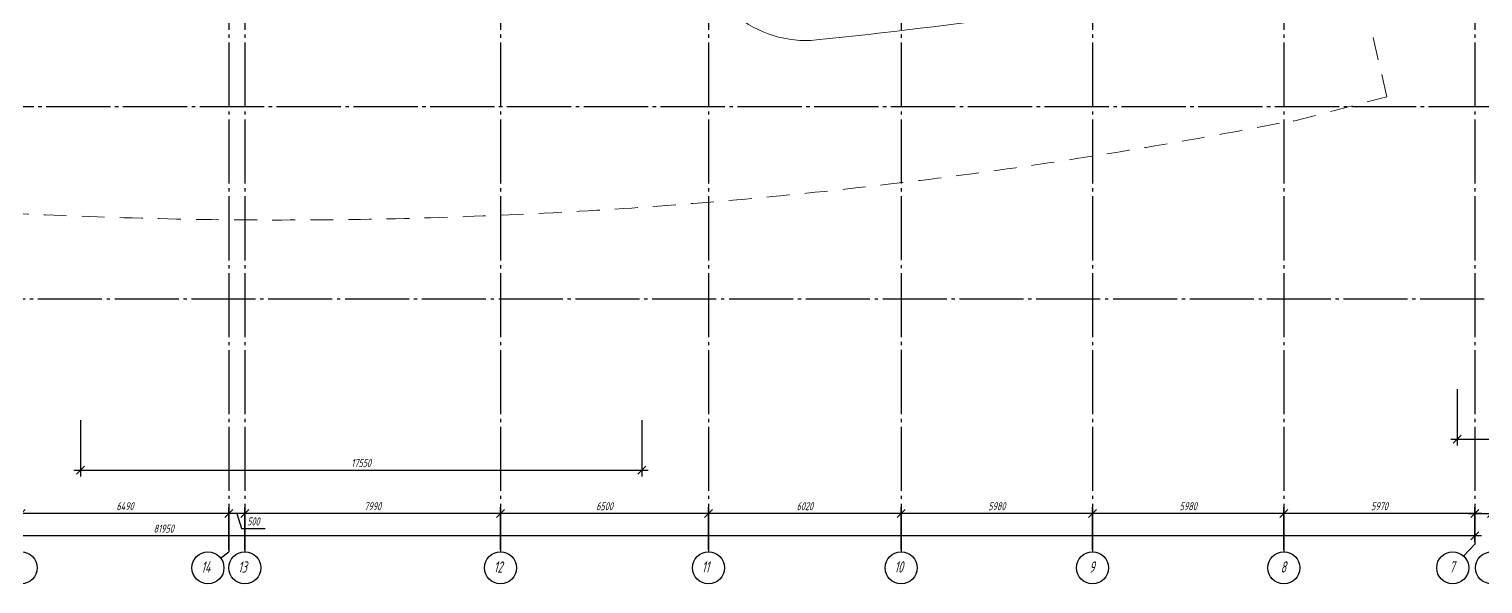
# Model space of a CAD drawing. Header units: millimetres. Extents: x 318 to 194121, y -24907 to 87574.
# Drawn here: x 28544 to 32314, y -7627 to -6189 of the extents above; entities that cross this region are included whole.
import ezdxf

# ---------------------------------------------------------------- set-up
doc = ezdxf.new("R2010")
doc.units = ezdxf.units.MM
doc.linetypes.add('ГОСТ 2.303 5', pattern=[24, 20, -1.5, 1, -1.5])
doc.linetypes.add('Сверху', pattern=[3.96875, 2.38125, -1.5875])
doc.layers.add('граница', color=7, linetype='Continuous', lineweight=0)
doc.layers.add('Оси и размеры по осям', color=7, linetype='Continuous', lineweight=9, transparency=0.5)
doc.styles.add('ГОСТ 2.304', font='CS_Gost2304.shx')
doc.styles.add('Стиль ГОСТ-В', font='gostw.shx', dxfattribs={"width": 0.8, "oblique": 15})
doc.dimstyles.new('СПДС', dxfattribs={"dimscale": 75, "dimtxt": 2.5, "dimasz": 2.5, "dimexe": 2, "dimexo": 0.625, "dimgap": 1, "dimtad": 1, "dimdec": 0, "dimrnd": 10, "dimtxsty": 'ГОСТ 2.304', "dimblk": 'OBLIQUE', "dimcen": 2.5, "dimdle": 2, "dimadec": 0, "dimazin": 2, "dimtfac": 0.75, "dimtdec": 0, "dimtmove": 1, "dimatfit": 3, "dimfxl": 1, "dimtfill": 1, "dimtolj": 1, "dimarcsym": 0})

# ---------------------------------------------------------------- blocks, each defined once
blk = doc.blocks.new('_OBLIQUE')
at = {"color": 0, "linetype": 'ByBlock'}
blk.add_line((-0.5, -0.5), (0.5, 0.5), dxfattribs=at)
blk = doc.blocks.new('*D251')
at = {"layer": 'Оси и размеры по осям', "color": 0, "lineweight": -2, "transparency": 16777216}
for p, q in [((81950, 238), (81950, -900)), ((82150, -700), (-200, -700)), ((0, -1138), (0, -500))]:
    blk.add_line(p, q, dxfattribs=at)
at = {"layer": 'Оси и размеры по осям', "color": 0, "lineweight": -2, "transparency": 16777216, "xscale": 250, "yscale": 250, "zscale": 250, "rotation": 180}
blk.add_blockref('_OBLIQUE', (0, -700), dxfattribs=at)
at = {"layer": 'Оси и размеры по осям', "color": 0, "lineweight": -2, "transparency": 16777216, "xscale": 250, "yscale": 250, "zscale": 250}
blk.add_blockref('_OBLIQUE', (81950, -700), dxfattribs=at)
at = {"layer": 'Оси и размеры по осям', "color": 0, "lineweight": 25, "transparency": 16777216, "insert": (40975, -475), "char_height": 250, "attachment_point": 5, "style": 'Стиль ГОСТ-В', "bg_fill": 3, "box_fill_scale": 1.1, "bg_fill_color": 256, "bg_fill_true_color": 13158600, "bg_fill_transparency": 0}
blk.add_mtext('\\A1;81950', dxfattribs=at)
blk = doc.blocks.new('*D255')
at = {"layer": 'Оси и размеры по осям', "color": 0, "lineweight": -2, "transparency": 16777216}
for p, q in [((81750, 0), (82670, 0)), ((81950, -893), (81950, 200)), ((82470, -1137), (82470, 200)), ((83525, 0), (82470, 0))]:
    blk.add_line(p, q, dxfattribs=at)
at = {"layer": 'Оси и размеры по осям', "color": 0, "lineweight": -2, "transparency": 16777216, "xscale": 250, "yscale": 250, "zscale": 250}
for p, rotation in [((81950, 0), 180.0022701974662), ((82470, 0), 0.002270197466155988)]:
    blk.add_blockref('_OBLIQUE', p, dxfattribs=dict(at, rotation=rotation))
at = {"layer": 'Оси и размеры по осям', "color": 0, "lineweight": 25, "transparency": 16777216, "insert": (83152, 225), "char_height": 250, "attachment_point": 5, "rotation": 0.0023, "style": 'Стиль ГОСТ-В', "bg_fill": 3, "box_fill_scale": 1.1, "bg_fill_color": 256, "bg_fill_true_color": 13158600, "bg_fill_transparency": 0}
blk.add_mtext('\\A1;520', dxfattribs=at)
blk = doc.blocks.new('*D256')
at = {"layer": 'Оси и размеры по осям', "color": 0, "lineweight": -2, "transparency": 16777216}
for p, q in [((82150, 0), (75780, 0)), ((75980, -1137), (75980, 200)), ((81950, -893), (81950, 200))]:
    blk.add_line(p, q, dxfattribs=at)
at = {"layer": 'Оси и размеры по осям', "color": 0, "lineweight": -2, "transparency": 16777216, "xscale": 250, "yscale": 250, "zscale": 250, "rotation": 180}
blk.add_blockref('_OBLIQUE', (75980, 0), dxfattribs=at)
at = {"layer": 'Оси и размеры по осям', "color": 0, "lineweight": -2, "transparency": 16777216, "xscale": 250, "yscale": 250, "zscale": 250}
blk.add_blockref('_OBLIQUE', (81950, 0), dxfattribs=at)
at = {"layer": 'Оси и размеры по осям', "color": 0, "lineweight": 25, "transparency": 16777216, "insert": (78965, 225), "char_height": 250, "attachment_point": 5, "style": 'Стиль ГОСТ-В', "bg_fill": 3, "box_fill_scale": 1.1, "bg_fill_color": 256, "bg_fill_true_color": 13158600, "bg_fill_transparency": 0}
blk.add_mtext('\\A1;5970', dxfattribs=at)
blk = doc.blocks.new('*D257')
at = {"layer": 'Оси и размеры по осям', "color": 0, "lineweight": -2, "transparency": 16777216}
for p, q in [((76180, 0), (69800, 0)), ((70000, -1137.5), (70000, 200)), ((75980, -1137.5), (75980, 200))]:
    blk.add_line(p, q, dxfattribs=at)
at = {"layer": 'Оси и размеры по осям', "color": 0, "lineweight": -2, "transparency": 16777216, "xscale": 250, "yscale": 250, "zscale": 250, "rotation": 180}
blk.add_blockref('_OBLIQUE', (70000, 0), dxfattribs=at)
at = {"layer": 'Оси и размеры по осям', "color": 0, "lineweight": -2, "transparency": 16777216, "xscale": 250, "yscale": 250, "zscale": 250}
blk.add_blockref('_OBLIQUE', (75980, 0), dxfattribs=at)
at = {"layer": 'Оси и размеры по осям', "color": 0, "lineweight": 25, "transparency": 16777216, "insert": (72990, 225), "char_height": 250, "attachment_point": 5, "style": 'Стиль ГОСТ-В', "bg_fill": 3, "box_fill_scale": 1.1, "bg_fill_color": 256, "bg_fill_true_color": 13158600, "bg_fill_transparency": 0}
blk.add_mtext('\\A1;5980', dxfattribs=at)
blk = doc.blocks.new('*D258')
at = {"layer": 'Оси и размеры по осям', "color": 0, "lineweight": -2, "transparency": 16777216}
for p, q in [((58200, 0), (51300, 0)), ((51500, -1138), (51500, 200)), ((58000, -1138), (58000, 200))]:
    blk.add_line(p, q, dxfattribs=at)
at = {"layer": 'Оси и размеры по осям', "color": 0, "lineweight": -2, "transparency": 16777216, "xscale": 250, "yscale": 250, "zscale": 250, "rotation": 180}
blk.add_blockref('_OBLIQUE', (51500, 0), dxfattribs=at)
at = {"layer": 'Оси и размеры по осям', "color": 0, "lineweight": -2, "transparency": 16777216, "xscale": 250, "yscale": 250, "zscale": 250}
blk.add_blockref('_OBLIQUE', (58000, 0), dxfattribs=at)
at = {"layer": 'Оси и размеры по осям', "color": 0, "lineweight": 25, "transparency": 16777216, "insert": (54750, 225), "char_height": 250, "attachment_point": 5, "style": 'Стиль ГОСТ-В', "bg_fill": 3, "box_fill_scale": 1.1, "bg_fill_color": 256, "bg_fill_true_color": 13158600, "bg_fill_transparency": 0}
blk.add_mtext('\\A1;6500', dxfattribs=at)
blk = doc.blocks.new('*D259')
at = {"layer": 'Оси и размеры по осям', "color": 0, "lineweight": -2, "transparency": 16777216}
for p, q in [((51700.5, 0), (43310, 0)), ((43510, -1137.5), (43510, 200)), ((51500.5, -1137.5), (51500.5, 200))]:
    blk.add_line(p, q, dxfattribs=at)
at = {"layer": 'Оси и размеры по осям', "color": 0, "lineweight": -2, "transparency": 16777216, "xscale": 250, "yscale": 250, "zscale": 250, "rotation": 180}
blk.add_blockref('_OBLIQUE', (43510, 0), dxfattribs=at)
at = {"layer": 'Оси и размеры по осям', "color": 0, "lineweight": -2, "transparency": 16777216, "xscale": 250, "yscale": 250, "zscale": 250}
blk.add_blockref('_OBLIQUE', (51500.5, 0), dxfattribs=at)
at = {"layer": 'Оси и размеры по осям', "color": 0, "lineweight": 25, "transparency": 16777216, "insert": (47505.25, 225), "char_height": 250, "attachment_point": 5, "style": 'Стиль ГОСТ-В', "bg_fill": 3, "box_fill_scale": 1.1, "bg_fill_color": 256, "bg_fill_true_color": 13158600, "bg_fill_transparency": 0}
blk.add_mtext('\\A1;7990', dxfattribs=at)
blk = doc.blocks.new('*D261')
at = {"layer": 'Оси и размеры по осям', "color": 0, "lineweight": -2, "transparency": 16777216}
for p, q in [((43210, 0), (36320, 0)), ((36520, -1137.5), (36520, 200)), ((43010, -1137.5), (43010, 200))]:
    blk.add_line(p, q, dxfattribs=at)
at = {"layer": 'Оси и размеры по осям', "color": 0, "lineweight": -2, "transparency": 16777216, "xscale": 250, "yscale": 250, "zscale": 250, "rotation": 180}
blk.add_blockref('_OBLIQUE', (36520, 0), dxfattribs=at)
at = {"layer": 'Оси и размеры по осям', "color": 0, "lineweight": -2, "transparency": 16777216, "xscale": 250, "yscale": 250, "zscale": 250}
blk.add_blockref('_OBLIQUE', (43010, 0), dxfattribs=at)
at = {"layer": 'Оси и размеры по осям', "color": 0, "lineweight": 25, "transparency": 16777216, "insert": (39765, 225), "char_height": 250, "attachment_point": 5, "style": 'Стиль ГОСТ-В', "bg_fill": 3, "box_fill_scale": 1.1, "bg_fill_color": 256, "bg_fill_true_color": 13158600, "bg_fill_transparency": 0}
blk.add_mtext('\\A1;6490', dxfattribs=at)
blk = doc.blocks.new('*D268')
at = {"layer": 'Оси и размеры по осям', "color": 0, "lineweight": -2, "transparency": 16777216}
for p, q in [((43710, 0), (42810, 0)), ((43010, 2), (43010, -200)), ((43260, 0), (43402, -475)), ((43510, -373), (43510, 200)), ((43402, -475), (44149, -475))]:
    blk.add_line(p, q, dxfattribs=at)
at = {"layer": 'Оси и размеры по осям', "color": 0, "lineweight": -2, "transparency": 16777216, "xscale": 250, "yscale": 250, "zscale": 250, "rotation": 180}
blk.add_blockref('_OBLIQUE', (43010, 0), dxfattribs=at)
at = {"layer": 'Оси и размеры по осям', "color": 0, "lineweight": 25, "transparency": 16777216, "insert": (43776, -250), "char_height": 250, "attachment_point": 5, "style": 'Стиль ГОСТ-В', "bg_fill": 3, "box_fill_scale": 1.1, "bg_fill_color": 256, "bg_fill_true_color": 13158600, "bg_fill_transparency": 0}
blk.add_mtext('\\A1;500', dxfattribs=at)
at = {"layer": 'Оси и размеры по осям', "color": 0, "lineweight": -2, "transparency": 16777216, "xscale": 250, "yscale": 250, "zscale": 250}
blk.add_blockref('_OBLIQUE', (43510, 0), dxfattribs=at)
blk = doc.blocks.new('*D276')
at = {"layer": 'Оси и размеры по осям', "color": 0, "lineweight": -2, "transparency": 16777216}
for p, q in [((64220, 0), (57800, 0)), ((58000, -1138), (58000, 200)), ((64020, -795), (64020, 200))]:
    blk.add_line(p, q, dxfattribs=at)
at = {"layer": 'Оси и размеры по осям', "color": 0, "lineweight": -2, "transparency": 16777216, "xscale": 250, "yscale": 250, "zscale": 250, "rotation": 180}
blk.add_blockref('_OBLIQUE', (58000, 0), dxfattribs=at)
at = {"layer": 'Оси и размеры по осям', "color": 0, "lineweight": -2, "transparency": 16777216, "xscale": 250, "yscale": 250, "zscale": 250}
blk.add_blockref('_OBLIQUE', (64020, 0), dxfattribs=at)
at = {"layer": 'Оси и размеры по осям', "color": 0, "lineweight": 25, "transparency": 16777216, "insert": (61010, 225), "char_height": 250, "attachment_point": 5, "style": 'Стиль ГОСТ-В', "bg_fill": 3, "box_fill_scale": 1.1, "bg_fill_color": 256, "bg_fill_true_color": 13158600, "bg_fill_transparency": 0}
blk.add_mtext('\\A1;6020', dxfattribs=at)
blk = doc.blocks.new('*D277')
at = {"layer": 'Оси и размеры по осям', "color": 0, "lineweight": -2, "transparency": 16777216}
for p, q in [((70200, 0), (63818, 0)), ((64018, -1138), (64018, 200)), ((70000, -836), (70000, 200))]:
    blk.add_line(p, q, dxfattribs=at)
at = {"layer": 'Оси и размеры по осям', "color": 0, "lineweight": -2, "transparency": 16777216, "xscale": 250, "yscale": 250, "zscale": 250, "rotation": 180}
blk.add_blockref('_OBLIQUE', (64018, 0), dxfattribs=at)
at = {"layer": 'Оси и размеры по осям', "color": 0, "lineweight": -2, "transparency": 16777216, "xscale": 250, "yscale": 250, "zscale": 250}
blk.add_blockref('_OBLIQUE', (70000, 0), dxfattribs=at)
at = {"layer": 'Оси и размеры по осям', "color": 0, "lineweight": 25, "transparency": 16777216, "insert": (67009, 225), "char_height": 250, "attachment_point": 5, "style": 'Стиль ГОСТ-В', "bg_fill": 3, "box_fill_scale": 1.1, "bg_fill_color": 256, "bg_fill_true_color": 13158600, "bg_fill_transparency": 0}
blk.add_mtext('\\A1;5980', dxfattribs=at)
blk = doc.blocks.new('*D250')
at = {"layer": 'Оси и размеры по осям', "color": 0, "lineweight": -2, "transparency": 16777216}
for p, q in [((38371, 2910), (38371, 1150)), ((55918, 2910), (55918, 1150)), ((38171, 1350), (56118, 1350))]:
    blk.add_line(p, q, dxfattribs=at)
at = {"layer": 'Оси и размеры по осям', "color": 0, "lineweight": -2, "transparency": 16777216, "xscale": 250, "yscale": 250, "zscale": 250, "rotation": 180}
blk.add_blockref('_OBLIQUE', (38371, 1350), dxfattribs=at)
at = {"layer": 'Оси и размеры по осям', "color": 0, "lineweight": -2, "transparency": 16777216, "xscale": 250, "yscale": 250, "zscale": 250}
blk.add_blockref('_OBLIQUE', (55918, 1350), dxfattribs=at)
at = {"layer": 'Оси и размеры по осям', "color": 0, "lineweight": 25, "transparency": 16777216, "insert": (47145, 1575), "char_height": 250, "attachment_point": 5, "style": 'Стиль ГОСТ-В', "bg_fill": 3, "box_fill_scale": 1.1, "bg_fill_color": 256, "bg_fill_true_color": 13158600, "bg_fill_transparency": 0}
blk.add_mtext('\\A1;17550', dxfattribs=at)
blk = doc.blocks.new('*D283')
at = {"layer": 'Оси и размеры по осям', "color": 0, "lineweight": -2, "transparency": 16777216}
for p, q in [((81399, 3881), (81399, 2121)), ((89399, 3881), (89399, 2121)), ((81199, 2321), (89599, 2321))]:
    blk.add_line(p, q, dxfattribs=at)
at = {"layer": 'Оси и размеры по осям', "color": 0, "lineweight": -2, "transparency": 16777216, "xscale": 250, "yscale": 250, "zscale": 250, "rotation": 180}
blk.add_blockref('_OBLIQUE', (81399, 2321), dxfattribs=at)
at = {"layer": 'Оси и размеры по осям', "color": 0, "lineweight": -2, "transparency": 16777216, "xscale": 250, "yscale": 250, "zscale": 250}
blk.add_blockref('_OBLIQUE', (89399, 2321), dxfattribs=at)
at = {"layer": 'Оси и размеры по осям', "color": 0, "lineweight": 25, "transparency": 16777216, "insert": (85399, 2546), "char_height": 250, "attachment_point": 5, "style": 'Стиль ГОСТ-В', "bg_fill": 3, "box_fill_scale": 1.1, "bg_fill_color": 256, "bg_fill_true_color": 13158600, "bg_fill_transparency": 0}
blk.add_mtext('\\A1;8000', dxfattribs=at)
blk = doc.blocks.new('отм 0.000')
at = {"layer": 'граница', "linetype": 'Сверху', "ltscale": 300, "elevation": 42}
blk.add_lwpolyline([(82165, 45071.3), (5620, 45071.3), (5620, 39076.3), (-385.7, 39076.3), (-3203.6, 16109.2, 0.0132911), (6577.4, 13457.9), (6616.6, 13621.1, 0.1077759), (76274.8, 12269), (76279.8, 12243.8), (79199.3, 13006.6), (77983.5, 18218.2), (82165, 18218.2), (82165, 45071.3)], format="xyb", close=True, dxfattribs=at)
blk.add_lwpolyline([(82165, 45071.3), (5620, 45071.3), (5620, 39076.3), (-385.7, 39076.3), (-3203.6, 16109.2, 0.0132911), (6577.4, 13457.9), (6616.6, 13621.1, 0.1077759), (76274.8, 12269), (76279.8, 12243.8), (79199.3, 13006.6), (77983.5, 18218.2), (82165, 18218.2), (82165, 45071.3)], format="xyb", close=True, dxfattribs=at)
at = {"layer": 'граница', "linetype": 'ByBlock', "ltscale": 100}
for centre, radius, start, end in [((61030, 18140.9, 86.4), 3377, 183.20443, 275.82177), ((45399, 171446.1, 86.4), 157477, 275.82177, 280.564582)]:
    blk.add_arc(centre, radius, start, end, dxfattribs=at)
at = {"layer": 'Оси и размеры по осям', "linetype": 'ГОСТ 2.303 5', "lineweight": 25, "ltscale": 100}
for p, q in [((116111.6, 12691.3, 42), (-5019.3, 12691.3, 130.8)), ((116101.6, 12691.3, 42), (-5019.3, 12691.3, 130.8)), ((115842.8, 6691.3, -90.3), (-5019.3, 6691.3, 58.2))]:
    blk.add_line(p, q, dxfattribs=at)
at = {"layer": 'Оси и размеры по осям', "linetype": 'Continuous', "lineweight": 25, "ltscale": 100, "char_height": 350, "width": 336.841, "attachment_point": 1, "style": 'Стиль ГОСТ-В'}
for s, insert in [('{\\Fcs_gost2304|c204;14}', (42148.1, -1497.9, -1.1)), ('{\\Fcs_gost2304|c204;13}', (43300, -1497.9, -1.1)), ('{\\Fcs_gost2304|c204;12}', (51290.5, -1497.9, -1.1)), ('{\\Fcs_gost2304|c204;11}', (57790.3, -1497.9, -1.1)), ('{\\Fcs_gost2304|c204;10}', (63810, -1496.3, -1.1)), ('{\\Fcs_gost2304|c204;9}', (69896.1, -1497.9, -1.1)), ('{\\Fcs_gost2304|c204;8}', (75876.1, -1497.9, -1.1)), ('{\\Fcs_gost2304|c204;7}', (81151.7, -1497.9, -1.1))]:
    blk.add_mtext(s, dxfattribs=dict(at, insert=insert))
at = {"layer": 'Оси и размеры по осям', "lineweight": 25}
dim = blk.add_linear_dim(base=(0, -700, 130.8), p1=(81950, 300, 0.1), p2=(0, -1200, 42), angle=180, dimstyle='СПДС', override={"dimscale": 100, "dimtxsty": 'Стиль ГОСТ-В'}, dxfattribs=at)
dim.commit()
dim.dimension.update_dxf_attribs({"geometry": '*D251', "text_midpoint": (40975, -475, 130.8)})
dim = blk.add_linear_dim(base=(51500.5, 0, 130.8), p1=(58000.3, -1200, 42), p2=(51500.5, -1200, 42), angle=180, dimstyle='СПДС', override={"dimscale": 100, "dimtxsty": 'Стиль ГОСТ-В'}, dxfattribs=at)
dim.commit()
dim.dimension.update_dxf_attribs({"geometry": '*D258', "text_midpoint": (54750.4, 225, 130.8)})
dim = blk.add_linear_dim(base=(82470, 0, -0.2), p1=(81950, -955, -132.1), p2=(82470, -1200, -89), angle=180.00227, dimstyle='СПДС', override={"dimscale": 100, "dimtxsty": 'Стиль ГОСТ-В'}, dxfattribs=at)
dim.commit()
dim.dimension.update_dxf_attribs({"geometry": '*D255', "text_midpoint": (83151.9, 0, -0.2), "dimtype": 128})
for base, p1, p2, picture, middle in [((43510, 0, 130.7700396), (51500.5, -1200, 42.0278883), (43510, -1200, 42.0278883), '*D259', (47505.25, 225, 130.7700396)), ((58000.3, 0, 130.8), (64020, -857.7, 43.3), (58000.3, -1200, 42), '*D276', (61010.2, 225, 130.8)), ((75980, 0, 130.8), (81950, -955, 33.4), (75980, -1200, 42), '*D256', (78965, 225, 130.8))]:
    dim = blk.add_linear_dim(base=base, p1=p1, p2=p2, angle=180, dimstyle='СПДС', override={"dimscale": 100, "dimtxsty": 'Стиль ГОСТ-В'}, dxfattribs=at)
    dim.commit()
    dim.dimension.update_dxf_attribs({"geometry": picture, "text_midpoint": middle})
at = {"layer": 'Оси и размеры по осям', "linetype": 'ГОСТ 2.303 5', "lineweight": 25, "ltscale": 100}
for p, q in [((51500.5, 45901.3, 42), (51500.5, -1200, -1.1)), ((58000.3, 45901.3, 42), (58000.3, -1200, -1.1)), ((81950, 45901.3, 42), (81950, -955, -1.1))]:
    blk.add_line(p, q, dxfattribs=at)
at = {"layer": 'Оси и размеры по осям', "linetype": 'Continuous', "lineweight": 25, "ltscale": 100}
blk.add_line((81596.5, -1334.2, 15.8), (81950, -955, 33.4), dxfattribs=at)
for centre in [(51500.5, -1700, -1.1), (58000.3, -1700, -1.1), (81255.6, -1700, -1.1), (82469.9, -1700, -1.1)]:
    blk.add_circle(centre, 500, dxfattribs=at)
at = {"layer": 'Оси и размеры по осям', "lineweight": 25}
for base, p1, p2, picture, middle in [((36520, 0, 130.8), (43010, -1200, 42), (36520, -1200, 42), '*D261', (39765, 225, 130.8)), ((70000, 0, 130.8), (75980, -1200, 42), (70000, -1200, 42), '*D257', (72990, 225, 130.8))]:
    dim = blk.add_linear_dim(base=base, p1=p1, p2=p2, angle=180, dimstyle='СПДС', override={"dimscale": 100, "dimtxsty": 'Стиль ГОСТ-В'}, dxfattribs=at)
    dim.commit()
    dim.dimension.update_dxf_attribs({"geometry": picture, "text_midpoint": middle})
at = {"layer": 'Оси и размеры по осям', "linetype": 'ГОСТ 2.303 5', "lineweight": 25, "ltscale": 100}
blk.add_line((75980, 45901.3, 42), (75980, -1200, -1.1), dxfattribs=at)
at = {"layer": 'Оси и размеры по осям', "linetype": 'Continuous', "lineweight": 25, "ltscale": 100}
blk.add_line((42754.9, -1395.7, -1.1), (43010, -1200, -1.1), dxfattribs=at)
for centre in [(36520, -1700, -1.1), (42358.1, -1700, -1.1), (43510, -1700, -1.1), (75980, -1700, -1.1)]:
    blk.add_circle(centre, 500, dxfattribs=at)
at = {"layer": 'Оси и размеры по осям', "lineweight": 25}
dim = blk.add_linear_dim(base=(89399, 2321.3, 47.2), p1=(81399, 3943.8, 238.3), p2=(89399, 3943.8, 47.2), dimstyle='СПДС', override={"dimscale": 100, "dimtxsty": 'Стиль ГОСТ-В'}, dxfattribs=at)
dim.commit()
dim.dimension.update_dxf_attribs({"geometry": '*D283', "text_midpoint": (85399, 2546.3, 47.2)})
for base, p1, p2, picture, middle in [((43010, 0, 130.8), (43510, -435.1, -2.3), (43010, 64.9, -2.3), '*D268', (43502.5, -250, 130.8)), ((64018.4, 0, 130.8), (70000, -898.6, 43.3), (64018.4, -1200, 42), '*D277', (67009.2, 225, 130.8))]:
    dim = blk.add_linear_dim(base=base, p1=p1, p2=p2, angle=180, dimstyle='СПДС', override={"dimscale": 100, "dimtxsty": 'Стиль ГОСТ-В'}, dxfattribs=at)
    dim.commit()
    dim.dimension.update_dxf_attribs({"geometry": picture, "text_midpoint": middle})
at = {"layer": 'Оси и размеры по осям', "linetype": 'ГОСТ 2.303 5', "lineweight": 25, "ltscale": 100}
for p, q in [((43010, 45901.3, 42), (43010, -1200, -1.1)), ((43510, 45901.3, 42), (43510, -1200, -1.1)), ((64020, 45902.9, 42), (64020, -1198.4, -1.1)), ((70000, 45901.3, 42), (70000, -1200, -1.1))]:
    blk.add_line(p, q, dxfattribs=at)
at = {"layer": 'Оси и размеры по осям', "linetype": 'Continuous', "lineweight": 25, "ltscale": 100}
for centre in [(64020, -1698.4, -1.1), (70000, -1700, -1.1)]:
    blk.add_circle(centre, 500, dxfattribs=at)
at = {"layer": 'Оси и размеры по осям', "lineweight": 25}
dim = blk.add_linear_dim(base=(55918.5, 1349.7, -103.6), p1=(38370.9, 2972.2, 87.4), p2=(55918.5, 2972.2, 87.4), dimstyle='СПДС', override={"dimscale": 100, "dimtxsty": 'Стиль ГОСТ-В'}, dxfattribs=at)
dim.commit()
dim.dimension.update_dxf_attribs({"geometry": '*D250', "text_midpoint": (47144.7, 1574.7, -103.6)})

msp = doc.modelspace()

# ---------------------------------------------------------------- block references
at = {"xscale": 0.08298810776376846, "yscale": 0.08298810776376846, "zscale": 0.08298810776376846}
msp.add_blockref('отм 0.000', (25492.7, -7444, 223.6), dxfattribs=at)

doc.saveas('drawing.dxf')
